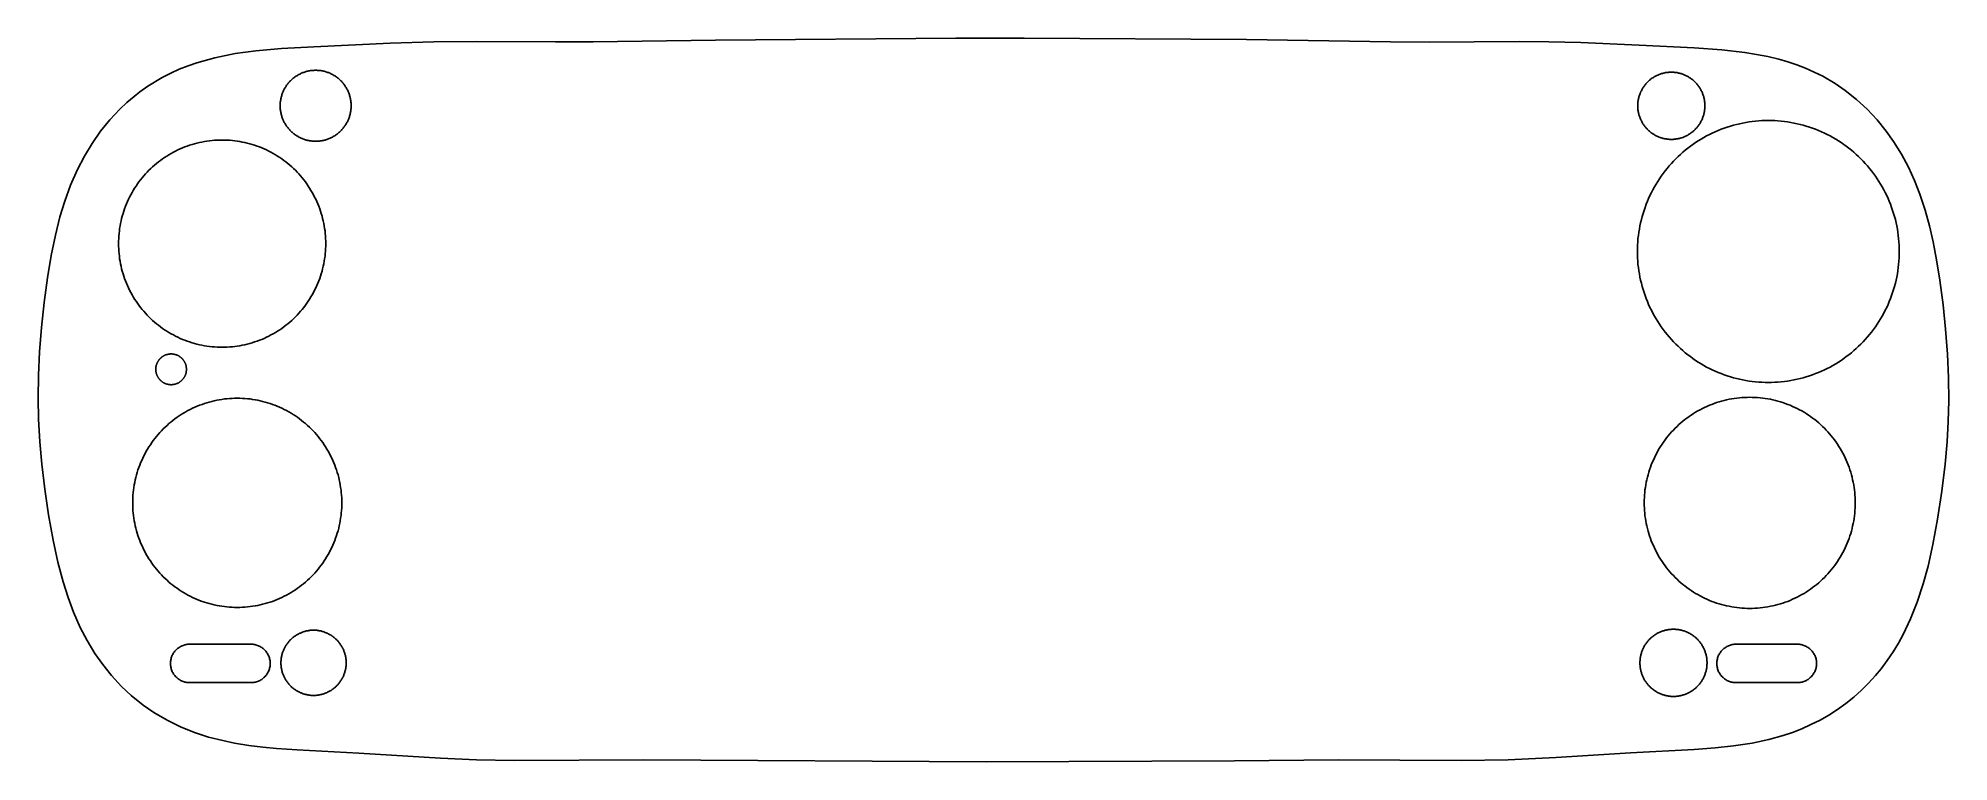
# Model space of a CAD drawing. Header units: millimetres. Extents: x 0 to 199, y 0 to 75.
import ezdxf

# ---------------------------------------------------------------- set-up
doc = ezdxf.new("R2010")
doc.units = ezdxf.units.MM

msp = doc.modelspace()

# ---------------------------------------------------------------- linework, layer by layer
for points in [[(95.66, 75.4), (102.79, 75.41), (125.99, 75.26), (140.97, 75.02), (145.02, 75.01), (154.41, 75.07), (157.48, 75.04), (160.83, 74.95), (166.9, 74.69), (172.63, 74.4), (175.54, 74.19), (177.94, 73.91), (179.13, 73.72), (180.31, 73.49), (181.49, 73.21), (182.42, 72.94), (183.34, 72.63), (184.26, 72.28), (185.16, 71.88), (186.05, 71.44), (187.34, 70.68), (188.39, 69.97), (189.58, 69.03), (190.69, 68), (191.73, 66.9), (192.68, 65.72), (193.43, 64.65), (194.25, 63.33), (194.98, 61.96), (195.62, 60.57), (196.17, 59.15), (196.72, 57.5), (197.18, 55.84), (197.56, 54.19), (197.92, 52.31), (198.26, 50.2), (198.6, 47.61), (198.86, 45.1), (199.06, 42.48), (199.16, 40.06), (199.19, 37.63), (199.14, 35.47), (199.02, 33.34), (198.82, 31.02), (198.47, 28.19), (198.03, 25.3), (197.53, 22.63), (197.03, 20.37), (196.53, 18.53), (195.9, 16.62), (195.21, 14.89), (194.44, 13.28), (193.94, 12.36), (193.38, 11.45), (192.78, 10.56), (192.13, 9.69), (191.54, 8.98), (190.83, 8.2), (190.08, 7.45), (189.29, 6.75), (188.46, 6.07), (187.59, 5.45), (186.69, 4.87), (185.77, 4.34), (184.82, 3.87), (183.87, 3.44), (182.9, 3.06), (181.92, 2.73), (180.44, 2.32), (178.71, 1.95), (176.76, 1.65), (174.82, 1.44), (172.66, 1.29), (166.01, 0.93), (158.23, 0.43), (153.27, 0.21), (148.34, 0.14), (135.57, 0.19), (124.71, 0.11), (98.82, 0), (63.15, 0.19), (49.63, 0.14), (45.68, 0.21), (41.95, 0.37), (33.42, 0.91), (27.01, 1.26), (24.86, 1.4), (23.41, 1.53), (21.95, 1.71), (20.48, 1.95), (19.25, 2.2), (17.77, 2.58), (16.3, 3.06), (14.85, 3.65), (13.43, 4.34), (12.05, 5.15), (10.95, 5.91), (9.7, 6.92), (8.69, 7.86), (7.65, 8.98), (6.73, 10.13), (5.92, 11.29), (5.11, 12.63), (4.39, 14.01), (3.69, 15.58), (3.12, 17.11), (2.6, 18.76), (2.06, 20.82), (1.57, 23.08), (1.09, 25.74), (0.69, 28.41), (0.38, 31.02), (0.17, 33.34), (0.04, 35.71), (0, 37.88), (0.04, 40.3), (0.15, 42.72), (0.35, 45.26), (0.62, 47.85), (0.97, 50.43), (1.35, 52.78), (1.79, 54.89), (2.27, 56.79), (2.77, 58.44), (3.38, 60.1), (4.1, 61.73), (4.82, 63.1), (5.62, 64.44), (6.51, 65.72), (7.47, 66.9), (8.5, 68), (9.24, 68.7), (9.99, 69.34), (10.61, 69.82), (11.43, 70.41), (12.93, 71.32), (13.81, 71.77), (14.71, 72.18), (15.62, 72.54), (16.54, 72.86), (18.41, 73.38), (20.54, 73.8), (22.7, 74.09), (25.35, 74.32), (28.75, 74.52), (36.68, 74.88), (41.24, 75.03), (45.72, 75.08), (53.93, 75.02), (57.86, 75.02), (70.6, 75.22), (95.66, 75.4)], [(32.62, 68.19), (32.63, 68.28), (32.63, 68.37), (32.63, 68.46), (32.62, 68.55), (32.62, 68.64), (32.61, 68.73), (32.6, 68.82), (32.59, 68.91), (32.57, 69), (32.56, 69.09), (32.54, 69.18), (32.52, 69.27), (32.49, 69.35), (32.47, 69.44), (32.44, 69.53), (32.41, 69.61), (32.38, 69.7), (32.35, 69.78), (32.31, 69.87), (32.27, 69.95), (32.23, 70.03), (32.19, 70.11), (32.15, 70.19), (32.1, 70.27), (32.05, 70.35), (32, 70.42), (31.95, 70.5), (31.9, 70.57), (31.84, 70.64), (31.79, 70.71), (31.73, 70.78), (31.67, 70.85), (31.61, 70.92), (31.54, 70.98), (31.48, 71.05), (31.41, 71.11), (31.34, 71.17), (31.27, 71.23), (31.2, 71.28), (31.13, 71.34), (31.06, 71.39), (30.98, 71.44), (30.91, 71.49), (30.83, 71.54), (30.75, 71.59), (30.67, 71.63), (30.59, 71.67), (30.51, 71.71), (30.43, 71.75), (30.34, 71.79), (30.26, 71.82), (30.17, 71.85), (30.09, 71.88), (30, 71.91), (29.91, 71.93), (29.83, 71.96), (29.74, 71.98), (29.65, 72), (29.56, 72.01), (29.47, 72.03), (29.38, 72.04), (29.29, 72.05), (29.2, 72.06), (29.11, 72.06), (29.02, 72.07), (28.93, 72.07), (28.84, 72.07), (28.75, 72.06), (28.65, 72.06), (28.56, 72.05), (28.47, 72.04), (28.38, 72.03), (28.29, 72.01), (28.2, 72), (28.12, 71.98), (28.03, 71.96), (27.94, 71.93), (27.85, 71.91), (27.77, 71.88), (27.68, 71.85), (27.6, 71.82), (27.51, 71.79), (27.43, 71.75), (27.34, 71.71), (27.26, 71.67), (27.18, 71.63), (27.1, 71.59), (27.02, 71.54), (26.95, 71.49), (26.87, 71.44), (26.8, 71.39), (26.72, 71.34), (26.65, 71.28), (26.58, 71.23), (26.51, 71.17), (26.44, 71.11), (26.38, 71.05), (26.31, 70.98), (26.25, 70.92), (26.19, 70.85), (26.13, 70.78), (26.07, 70.71), (26.01, 70.64), (25.95, 70.57), (25.9, 70.5), (25.85, 70.42), (25.8, 70.35), (25.75, 70.27), (25.71, 70.19), (25.66, 70.11), (25.62, 70.03), (25.58, 69.95), (25.54, 69.87), (25.51, 69.78), (25.47, 69.7), (25.44, 69.61), (25.41, 69.53), (25.39, 69.44), (25.36, 69.35), (25.34, 69.27), (25.32, 69.18), (25.3, 69.09), (25.28, 69), (25.27, 68.91), (25.25, 68.82), (25.24, 68.73), (25.24, 68.64), (25.23, 68.55), (25.23, 68.46), (25.23, 68.37), (25.23, 68.28), (25.23, 68.19), (25.24, 68.1), (25.24, 68), (25.25, 67.91), (25.27, 67.82), (25.28, 67.73), (25.3, 67.65), (25.32, 67.56), (25.34, 67.47), (25.36, 67.38), (25.39, 67.29), (25.41, 67.21), (25.44, 67.12), (25.47, 67.04), (25.51, 66.95), (25.54, 66.87), (25.58, 66.79), (25.62, 66.7), (25.66, 66.62), (25.71, 66.54), (25.75, 66.47), (25.8, 66.39), (25.85, 66.31), (25.9, 66.24), (25.95, 66.16), (26.01, 66.09), (26.07, 66.02), (26.13, 65.95), (26.19, 65.88), (26.25, 65.82), (26.31, 65.75), (26.38, 65.69), (26.44, 65.63), (26.51, 65.57), (26.58, 65.51), (26.65, 65.45), (26.72, 65.4), (26.8, 65.34), (26.87, 65.29), (26.95, 65.24), (27.02, 65.19), (27.1, 65.15), (27.18, 65.1), (27.26, 65.06), (27.34, 65.02), (27.43, 64.98), (27.51, 64.95), (27.6, 64.92), (27.68, 64.88), (27.77, 64.85), (27.85, 64.83), (27.94, 64.8), (28.03, 64.78), (28.12, 64.76), (28.2, 64.74), (28.29, 64.72), (28.38, 64.71), (28.47, 64.7), (28.56, 64.69), (28.65, 64.68), (28.75, 64.67), (28.84, 64.67), (28.93, 64.67), (29.02, 64.67), (29.11, 64.67), (29.2, 64.68), (29.29, 64.69), (29.38, 64.7), (29.47, 64.71), (29.56, 64.72), (29.65, 64.74), (29.74, 64.76), (29.83, 64.78), (29.91, 64.8), (30, 64.83), (30.09, 64.85), (30.17, 64.88), (30.26, 64.92), (30.34, 64.95), (30.43, 64.98), (30.51, 65.02), (30.59, 65.06), (30.67, 65.1), (30.75, 65.15), (30.83, 65.19), (30.91, 65.24), (30.98, 65.29), (31.06, 65.34), (31.13, 65.4), (31.2, 65.45), (31.27, 65.51), (31.34, 65.57), (31.41, 65.63), (31.48, 65.69), (31.54, 65.75), (31.61, 65.82), (31.67, 65.88), (31.73, 65.95), (31.79, 66.02), (31.84, 66.09), (31.9, 66.16), (31.95, 66.24), (32, 66.31), (32.05, 66.39), (32.1, 66.47), (32.15, 66.54), (32.19, 66.62), (32.23, 66.7), (32.27, 66.79), (32.31, 66.87), (32.35, 66.95), (32.38, 67.04), (32.41, 67.12), (32.44, 67.21), (32.47, 67.29), (32.49, 67.38), (32.52, 67.47), (32.54, 67.56), (32.56, 67.65), (32.57, 67.73), (32.59, 67.82), (32.6, 67.91), (32.61, 68), (32.62, 68.1), (32.62, 68.19)], [(173.76, 68.11), (173.76, 68.2), (173.77, 68.28), (173.77, 68.37), (173.77, 68.45), (173.76, 68.54), (173.76, 68.62), (173.75, 68.71), (173.74, 68.8), (173.73, 68.88), (173.72, 68.97), (173.7, 69.05), (173.68, 69.13), (173.66, 69.22), (173.64, 69.3), (173.62, 69.38), (173.59, 69.47), (173.56, 69.55), (173.53, 69.63), (173.5, 69.71), (173.47, 69.79), (173.43, 69.86), (173.39, 69.94), (173.35, 70.02), (173.31, 70.09), (173.27, 70.17), (173.22, 70.24), (173.18, 70.31), (173.13, 70.38), (173.08, 70.45), (173.03, 70.52), (172.97, 70.59), (172.92, 70.65), (172.86, 70.72), (172.8, 70.78), (172.74, 70.84), (172.68, 70.9), (172.62, 70.96), (172.55, 71.02), (172.49, 71.07), (172.42, 71.13), (172.35, 71.18), (172.28, 71.23), (172.21, 71.28), (172.14, 71.32), (172.07, 71.37), (171.99, 71.41), (171.92, 71.45), (171.84, 71.49), (171.76, 71.53), (171.69, 71.57), (171.61, 71.6), (171.53, 71.63), (171.45, 71.66), (171.36, 71.69), (171.28, 71.72), (171.2, 71.74), (171.12, 71.76), (171.03, 71.78), (170.95, 71.8), (170.87, 71.82), (170.78, 71.83), (170.7, 71.84), (170.61, 71.85), (170.52, 71.86), (170.44, 71.86), (170.35, 71.87), (170.27, 71.87), (170.18, 71.87), (170.1, 71.86), (170.01, 71.86), (169.92, 71.85), (169.84, 71.84), (169.75, 71.83), (169.67, 71.82), (169.58, 71.8), (169.5, 71.78), (169.42, 71.76), (169.33, 71.74), (169.25, 71.72), (169.17, 71.69), (169.09, 71.66), (169.01, 71.63), (168.93, 71.6), (168.85, 71.57), (168.77, 71.53), (168.69, 71.49), (168.62, 71.45), (168.54, 71.41), (168.47, 71.37), (168.39, 71.32), (168.32, 71.28), (168.25, 71.23), (168.18, 71.18), (168.11, 71.13), (168.05, 71.07), (167.98, 71.02), (167.92, 70.96), (167.85, 70.9), (167.79, 70.84), (167.73, 70.78), (167.67, 70.72), (167.62, 70.65), (167.56, 70.59), (167.51, 70.52), (167.46, 70.45), (167.41, 70.38), (167.36, 70.31), (167.31, 70.24), (167.26, 70.17), (167.22, 70.09), (167.18, 70.02), (167.14, 69.94), (167.1, 69.86), (167.07, 69.79), (167.03, 69.71), (167, 69.63), (166.97, 69.55), (166.94, 69.47), (166.92, 69.38), (166.89, 69.3), (166.87, 69.22), (166.85, 69.13), (166.83, 69.05), (166.82, 68.97), (166.8, 68.88), (166.79, 68.8), (166.78, 68.71), (166.78, 68.62), (166.77, 68.54), (166.77, 68.45), (166.77, 68.37), (166.77, 68.28), (166.77, 68.2), (166.78, 68.11), (166.78, 68.02), (166.79, 67.94), (166.8, 67.85), (166.82, 67.77), (166.83, 67.68), (166.85, 67.6), (166.87, 67.52), (166.89, 67.43), (166.92, 67.35), (166.94, 67.27), (166.97, 67.19), (167, 67.11), (167.03, 67.03), (167.07, 66.95), (167.1, 66.87), (167.14, 66.79), (167.18, 66.72), (167.22, 66.64), (167.26, 66.57), (167.31, 66.5), (167.36, 66.42), (167.41, 66.35), (167.46, 66.28), (167.51, 66.21), (167.56, 66.15), (167.62, 66.08), (167.67, 66.02), (167.73, 65.95), (167.79, 65.89), (167.85, 65.83), (167.92, 65.77), (167.98, 65.72), (168.05, 65.66), (168.11, 65.61), (168.18, 65.56), (168.25, 65.51), (168.32, 65.46), (168.39, 65.41), (168.47, 65.37), (168.54, 65.32), (168.62, 65.28), (168.69, 65.24), (168.77, 65.2), (168.85, 65.17), (168.93, 65.13), (169.01, 65.1), (169.09, 65.07), (169.17, 65.04), (169.25, 65.02), (169.33, 64.99), (169.42, 64.97), (169.5, 64.95), (169.58, 64.93), (169.67, 64.92), (169.75, 64.91), (169.84, 64.89), (169.92, 64.88), (170.01, 64.88), (170.1, 64.87), (170.18, 64.87), (170.27, 64.87), (170.35, 64.87), (170.44, 64.87), (170.52, 64.88), (170.61, 64.88), (170.7, 64.89), (170.78, 64.91), (170.87, 64.92), (170.95, 64.93), (171.03, 64.95), (171.12, 64.97), (171.2, 64.99), (171.28, 65.02), (171.36, 65.04), (171.45, 65.07), (171.53, 65.1), (171.61, 65.13), (171.69, 65.17), (171.76, 65.2), (171.84, 65.24), (171.92, 65.28), (171.99, 65.32), (172.07, 65.37), (172.14, 65.41), (172.21, 65.46), (172.28, 65.51), (172.35, 65.56), (172.42, 65.61), (172.49, 65.66), (172.55, 65.72), (172.62, 65.77), (172.68, 65.83), (172.74, 65.89), (172.8, 65.95), (172.86, 66.02), (172.92, 66.08), (172.97, 66.15), (173.03, 66.21), (173.08, 66.28), (173.13, 66.35), (173.18, 66.42), (173.22, 66.5), (173.27, 66.57), (173.31, 66.64), (173.35, 66.72), (173.39, 66.79), (173.43, 66.87), (173.47, 66.95), (173.5, 67.03), (173.53, 67.11), (173.56, 67.19), (173.59, 67.27), (173.62, 67.35), (173.64, 67.43), (173.66, 67.52), (173.68, 67.6), (173.7, 67.68), (173.72, 67.77), (173.73, 67.85), (173.74, 67.94), (173.75, 68.02), (173.76, 68.11)], [(193.99, 52.18), (194.01, 52.51), (194.03, 52.85), (194.03, 53.18), (194.03, 53.52), (194.01, 53.85), (193.99, 54.19), (193.96, 54.52), (193.93, 54.85), (193.88, 55.19), (193.83, 55.52), (193.77, 55.85), (193.7, 56.17), (193.62, 56.5), (193.54, 56.82), (193.44, 57.14), (193.34, 57.46), (193.23, 57.78), (193.11, 58.1), (192.99, 58.41), (192.86, 58.71), (192.72, 59.02), (192.57, 59.32), (192.42, 59.62), (192.26, 59.91), (192.09, 60.2), (191.91, 60.49), (191.73, 60.77), (191.54, 61.04), (191.34, 61.31), (191.14, 61.58), (190.93, 61.84), (190.72, 62.1), (190.49, 62.35), (190.27, 62.59), (190.03, 62.83), (189.79, 63.07), (189.55, 63.3), (189.3, 63.52), (189.04, 63.73), (188.78, 63.94), (188.51, 64.15), (188.24, 64.34), (187.96, 64.53), (187.68, 64.71), (187.4, 64.89), (187.11, 65.06), (186.81, 65.22), (186.52, 65.38), (186.22, 65.52), (185.91, 65.66), (185.6, 65.79), (185.29, 65.92), (184.98, 66.03), (184.66, 66.14), (184.34, 66.24), (184.02, 66.34), (183.7, 66.42), (183.37, 66.5), (183.04, 66.57), (182.71, 66.63), (182.38, 66.68), (182.05, 66.73), (181.72, 66.77), (181.38, 66.8), (181.05, 66.82), (180.71, 66.83), (180.38, 66.83), (180.04, 66.83), (179.71, 66.82), (179.38, 66.8), (179.04, 66.77), (178.71, 66.73), (178.38, 66.68), (178.05, 66.63), (177.72, 66.57), (177.39, 66.5), (177.06, 66.42), (176.74, 66.34), (176.42, 66.24), (176.1, 66.14), (175.78, 66.03), (175.47, 65.92), (175.16, 65.79), (174.85, 65.66), (174.54, 65.52), (174.24, 65.38), (173.94, 65.22), (173.65, 65.06), (173.36, 64.89), (173.08, 64.71), (172.8, 64.53), (172.52, 64.34), (172.25, 64.15), (171.98, 63.94), (171.72, 63.73), (171.46, 63.52), (171.21, 63.3), (170.97, 63.07), (170.73, 62.83), (170.49, 62.59), (170.27, 62.35), (170.04, 62.1), (169.83, 61.84), (169.62, 61.58), (169.42, 61.31), (169.22, 61.04), (169.03, 60.77), (168.85, 60.49), (168.67, 60.2), (168.5, 59.91), (168.34, 59.62), (168.19, 59.32), (168.04, 59.02), (167.9, 58.71), (167.77, 58.41), (167.64, 58.1), (167.53, 57.78), (167.42, 57.46), (167.32, 57.14), (167.22, 56.82), (167.14, 56.5), (167.06, 56.17), (166.99, 55.85), (166.93, 55.52), (166.88, 55.19), (166.83, 54.85), (166.79, 54.52), (166.77, 54.19), (166.75, 53.85), (166.73, 53.52), (166.73, 53.18), (166.73, 52.85), (166.75, 52.51), (166.77, 52.18), (166.79, 51.84), (166.83, 51.51), (166.88, 51.18), (166.93, 50.85), (166.99, 50.52), (167.06, 50.19), (167.14, 49.87), (167.22, 49.54), (167.32, 49.22), (167.42, 48.9), (167.53, 48.58), (167.64, 48.27), (167.77, 47.96), (167.9, 47.65), (168.04, 47.35), (168.19, 47.05), (168.34, 46.75), (168.5, 46.45), (168.67, 46.16), (168.85, 45.88), (169.03, 45.6), (169.22, 45.32), (169.42, 45.05), (169.62, 44.78), (169.83, 44.52), (170.04, 44.27), (170.27, 44.02), (170.49, 43.77), (170.73, 43.53), (170.97, 43.3), (171.21, 43.07), (171.46, 42.85), (171.72, 42.63), (171.98, 42.42), (172.25, 42.22), (172.52, 42.02), (172.8, 41.83), (173.08, 41.65), (173.36, 41.47), (173.65, 41.31), (173.94, 41.14), (174.24, 40.99), (174.54, 40.84), (174.85, 40.7), (175.16, 40.57), (175.47, 40.45), (175.78, 40.33), (176.1, 40.22), (176.42, 40.12), (176.74, 40.03), (177.06, 39.94), (177.39, 39.86), (177.72, 39.79), (178.05, 39.73), (178.38, 39.68), (178.71, 39.63), (179.04, 39.6), (179.38, 39.57), (179.71, 39.55), (180.04, 39.54), (180.38, 39.53), (180.71, 39.54), (181.05, 39.55), (181.38, 39.57), (181.72, 39.6), (182.05, 39.63), (182.38, 39.68), (182.71, 39.73), (183.04, 39.79), (183.37, 39.86), (183.7, 39.94), (184.02, 40.03), (184.34, 40.12), (184.66, 40.22), (184.98, 40.33), (185.29, 40.45), (185.6, 40.57), (185.91, 40.7), (186.22, 40.84), (186.52, 40.99), (186.81, 41.14), (187.11, 41.31), (187.4, 41.47), (187.68, 41.65), (187.96, 41.83), (188.24, 42.02), (188.51, 42.22), (188.78, 42.42), (189.04, 42.63), (189.3, 42.85), (189.55, 43.07), (189.79, 43.3), (190.03, 43.53), (190.27, 43.77), (190.49, 44.02), (190.72, 44.27), (190.93, 44.52), (191.14, 44.78), (191.34, 45.05), (191.54, 45.32), (191.73, 45.6), (191.91, 45.88), (192.09, 46.16), (192.26, 46.45), (192.42, 46.75), (192.57, 47.05), (192.72, 47.35), (192.86, 47.65), (192.99, 47.96), (193.11, 48.27), (193.23, 48.58), (193.34, 48.9), (193.44, 49.22), (193.54, 49.54), (193.62, 49.87), (193.7, 50.19), (193.77, 50.52), (193.83, 50.85), (193.88, 51.18), (193.93, 51.51), (193.96, 51.84), (193.99, 52.18)], [(29.95, 53.21), (29.96, 53.47), (29.97, 53.74), (29.98, 54), (29.97, 54.27), (29.96, 54.53), (29.95, 54.8), (29.92, 55.06), (29.9, 55.32), (29.86, 55.59), (29.82, 55.85), (29.77, 56.11), (29.71, 56.37), (29.65, 56.63), (29.59, 56.88), (29.51, 57.14), (29.43, 57.39), (29.35, 57.64), (29.25, 57.89), (29.15, 58.14), (29.05, 58.38), (28.94, 58.62), (28.82, 58.86), (28.7, 59.09), (28.57, 59.33), (28.44, 59.55), (28.3, 59.78), (28.16, 60), (28.01, 60.22), (27.85, 60.44), (27.69, 60.65), (27.53, 60.85), (27.35, 61.06), (27.18, 61.26), (27, 61.45), (26.81, 61.64), (26.62, 61.82), (26.43, 62), (26.23, 62.18), (26.03, 62.35), (25.82, 62.52), (25.61, 62.68), (25.4, 62.83), (25.18, 62.98), (24.95, 63.13), (24.73, 63.27), (24.5, 63.4), (24.27, 63.53), (24.03, 63.65), (23.79, 63.77), (23.55, 63.88), (23.31, 63.98), (23.06, 64.08), (22.82, 64.17), (22.56, 64.26), (22.31, 64.34), (22.06, 64.41), (21.8, 64.48), (21.54, 64.54), (21.28, 64.59), (21.02, 64.64), (20.76, 64.69), (20.5, 64.72), (20.24, 64.75), (19.97, 64.77), (19.71, 64.79), (19.44, 64.8), (19.18, 64.8), (18.91, 64.8), (18.65, 64.79), (18.38, 64.77), (18.12, 64.75), (17.85, 64.72), (17.59, 64.69), (17.33, 64.64), (17.07, 64.59), (16.81, 64.54), (16.55, 64.48), (16.3, 64.41), (16.04, 64.34), (15.79, 64.26), (15.54, 64.17), (15.29, 64.08), (15.04, 63.98), (14.8, 63.88), (14.56, 63.77), (14.32, 63.65), (14.09, 63.53), (13.85, 63.4), (13.62, 63.27), (13.4, 63.13), (13.18, 62.98), (12.96, 62.83), (12.74, 62.68), (12.53, 62.52), (12.33, 62.35), (12.12, 62.18), (11.92, 62), (11.73, 61.82), (11.54, 61.64), (11.35, 61.45), (11.17, 61.26), (11, 61.06), (10.83, 60.85), (10.66, 60.65), (10.5, 60.44), (10.35, 60.22), (10.2, 60), (10.05, 59.78), (9.91, 59.55), (9.78, 59.33), (9.65, 59.09), (9.53, 58.86), (9.41, 58.62), (9.3, 58.38), (9.2, 58.14), (9.1, 57.89), (9.01, 57.64), (8.92, 57.39), (8.84, 57.14), (8.77, 56.88), (8.7, 56.63), (8.64, 56.37), (8.58, 56.11), (8.54, 55.85), (8.49, 55.59), (8.46, 55.32), (8.43, 55.06), (8.41, 54.8), (8.39, 54.53), (8.38, 54.27), (8.38, 54), (8.38, 53.74), (8.39, 53.47), (8.41, 53.21), (8.43, 52.94), (8.46, 52.68), (8.49, 52.42), (8.54, 52.16), (8.58, 51.9), (8.64, 51.64), (8.7, 51.38), (8.77, 51.12), (8.84, 50.87), (8.92, 50.61), (9.01, 50.36), (9.1, 50.12), (9.2, 49.87), (9.3, 49.63), (9.41, 49.38), (9.53, 49.15), (9.65, 48.91), (9.78, 48.68), (9.91, 48.45), (10.05, 48.22), (10.2, 48), (10.35, 47.78), (10.5, 47.57), (10.66, 47.36), (10.83, 47.15), (11, 46.95), (11.17, 46.75), (11.35, 46.56), (11.54, 46.37), (11.73, 46.18), (11.92, 46), (12.12, 45.82), (12.33, 45.65), (12.53, 45.49), (12.74, 45.33), (12.96, 45.17), (13.18, 45.02), (13.4, 44.88), (13.62, 44.74), (13.85, 44.61), (14.09, 44.48), (14.32, 44.36), (14.56, 44.24), (14.8, 44.13), (15.04, 44.02), (15.29, 43.93), (15.54, 43.83), (15.79, 43.75), (16.04, 43.67), (16.3, 43.59), (16.55, 43.53), (16.81, 43.46), (17.07, 43.41), (17.33, 43.36), (17.59, 43.32), (17.85, 43.28), (18.12, 43.25), (18.38, 43.23), (18.65, 43.22), (18.91, 43.21), (19.18, 43.2), (19.44, 43.21), (19.71, 43.22), (19.97, 43.23), (20.24, 43.25), (20.5, 43.28), (20.76, 43.32), (21.02, 43.36), (21.28, 43.41), (21.54, 43.46), (21.8, 43.53), (22.06, 43.59), (22.31, 43.67), (22.56, 43.75), (22.82, 43.83), (23.06, 43.93), (23.31, 44.02), (23.55, 44.13), (23.79, 44.24), (24.03, 44.36), (24.27, 44.48), (24.5, 44.61), (24.73, 44.74), (24.95, 44.88), (25.18, 45.02), (25.4, 45.17), (25.61, 45.33), (25.82, 45.49), (26.03, 45.65), (26.23, 45.82), (26.43, 46), (26.62, 46.18), (26.81, 46.37), (27, 46.56), (27.18, 46.75), (27.35, 46.95), (27.53, 47.15), (27.69, 47.36), (27.85, 47.57), (28.01, 47.78), (28.16, 48), (28.3, 48.22), (28.44, 48.45), (28.57, 48.68), (28.7, 48.91), (28.82, 49.15), (28.94, 49.38), (29.05, 49.63), (29.15, 49.87), (29.25, 50.12), (29.35, 50.36), (29.43, 50.61), (29.51, 50.87), (29.59, 51.12), (29.65, 51.38), (29.71, 51.64), (29.77, 51.9), (29.82, 52.16), (29.86, 52.42), (29.9, 52.68), (29.92, 52.94), (29.95, 53.21)], [(15.45, 40.78), (15.45, 40.82), (15.46, 40.86), (15.46, 40.9), (15.46, 40.94), (15.45, 40.98), (15.45, 41.02), (15.45, 41.06), (15.44, 41.1), (15.44, 41.14), (15.43, 41.18), (15.43, 41.21), (15.42, 41.25), (15.41, 41.29), (15.4, 41.33), (15.39, 41.37), (15.38, 41.4), (15.36, 41.44), (15.35, 41.48), (15.34, 41.51), (15.32, 41.55), (15.3, 41.59), (15.29, 41.62), (15.27, 41.66), (15.25, 41.69), (15.23, 41.73), (15.21, 41.76), (15.19, 41.79), (15.16, 41.82), (15.14, 41.86), (15.12, 41.89), (15.09, 41.92), (15.07, 41.95), (15.04, 41.98), (15.02, 42.01), (14.99, 42.03), (14.96, 42.06), (14.93, 42.09), (14.9, 42.11), (14.87, 42.14), (14.84, 42.16), (14.81, 42.19), (14.78, 42.21), (14.75, 42.23), (14.71, 42.25), (14.68, 42.27), (14.65, 42.29), (14.61, 42.31), (14.58, 42.33), (14.54, 42.35), (14.51, 42.37), (14.47, 42.38), (14.43, 42.4), (14.4, 42.41), (14.36, 42.42), (14.32, 42.43), (14.28, 42.44), (14.25, 42.45), (14.21, 42.46), (14.17, 42.47), (14.13, 42.48), (14.09, 42.49), (14.05, 42.49), (14.01, 42.49), (13.97, 42.5), (13.94, 42.5), (13.9, 42.5), (13.86, 42.5), (13.82, 42.5), (13.78, 42.5), (13.74, 42.5), (13.7, 42.49), (13.66, 42.49), (13.62, 42.49), (13.58, 42.48), (13.54, 42.47), (13.51, 42.46), (13.47, 42.45), (13.43, 42.44), (13.39, 42.43), (13.35, 42.42), (13.32, 42.41), (13.28, 42.4), (13.24, 42.38), (13.21, 42.37), (13.17, 42.35), (13.14, 42.33), (13.1, 42.31), (13.07, 42.29), (13.03, 42.27), (13, 42.25), (12.97, 42.23), (12.94, 42.21), (12.9, 42.19), (12.87, 42.16), (12.84, 42.14), (12.81, 42.11), (12.78, 42.09), (12.75, 42.06), (12.73, 42.03), (12.7, 42.01), (12.67, 41.98), (12.65, 41.95), (12.62, 41.92), (12.6, 41.89), (12.57, 41.86), (12.55, 41.82), (12.53, 41.79), (12.51, 41.76), (12.48, 41.73), (12.46, 41.69), (12.45, 41.66), (12.43, 41.62), (12.41, 41.59), (12.39, 41.55), (12.38, 41.51), (12.36, 41.48), (12.35, 41.44), (12.34, 41.4), (12.33, 41.37), (12.31, 41.33), (12.3, 41.29), (12.3, 41.25), (12.29, 41.21), (12.28, 41.18), (12.27, 41.14), (12.27, 41.1), (12.26, 41.06), (12.26, 41.02), (12.26, 40.98), (12.26, 40.94), (12.26, 40.9), (12.26, 40.86), (12.26, 40.82), (12.26, 40.78), (12.26, 40.75), (12.27, 40.71), (12.27, 40.67), (12.28, 40.63), (12.29, 40.59), (12.3, 40.55), (12.3, 40.51), (12.31, 40.48), (12.33, 40.44), (12.34, 40.4), (12.35, 40.36), (12.36, 40.33), (12.38, 40.29), (12.39, 40.25), (12.41, 40.22), (12.43, 40.18), (12.45, 40.15), (12.46, 40.11), (12.48, 40.08), (12.51, 40.05), (12.53, 40.01), (12.55, 39.98), (12.57, 39.95), (12.6, 39.92), (12.62, 39.89), (12.65, 39.86), (12.67, 39.83), (12.7, 39.8), (12.73, 39.77), (12.75, 39.74), (12.78, 39.72), (12.81, 39.69), (12.84, 39.67), (12.87, 39.64), (12.9, 39.62), (12.94, 39.59), (12.97, 39.57), (13, 39.55), (13.03, 39.53), (13.07, 39.51), (13.1, 39.49), (13.14, 39.47), (13.17, 39.46), (13.21, 39.44), (13.24, 39.42), (13.28, 39.41), (13.32, 39.4), (13.35, 39.38), (13.39, 39.37), (13.43, 39.36), (13.47, 39.35), (13.51, 39.34), (13.54, 39.33), (13.58, 39.33), (13.62, 39.32), (13.66, 39.31), (13.7, 39.31), (13.74, 39.31), (13.78, 39.3), (13.82, 39.3), (13.86, 39.3), (13.9, 39.3), (13.94, 39.3), (13.97, 39.31), (14.01, 39.31), (14.05, 39.31), (14.09, 39.32), (14.13, 39.33), (14.17, 39.33), (14.21, 39.34), (14.25, 39.35), (14.28, 39.36), (14.32, 39.37), (14.36, 39.38), (14.4, 39.4), (14.43, 39.41), (14.47, 39.42), (14.51, 39.44), (14.54, 39.46), (14.58, 39.47), (14.61, 39.49), (14.65, 39.51), (14.68, 39.53), (14.71, 39.55), (14.75, 39.57), (14.78, 39.59), (14.81, 39.62), (14.84, 39.64), (14.87, 39.67), (14.9, 39.69), (14.93, 39.72), (14.96, 39.74), (14.99, 39.77), (15.02, 39.8), (15.04, 39.83), (15.07, 39.86), (15.09, 39.89), (15.12, 39.92), (15.14, 39.95), (15.16, 39.98), (15.19, 40.01), (15.21, 40.05), (15.23, 40.08), (15.25, 40.11), (15.27, 40.15), (15.29, 40.18), (15.3, 40.22), (15.32, 40.25), (15.34, 40.29), (15.35, 40.33), (15.36, 40.36), (15.38, 40.4), (15.39, 40.44), (15.4, 40.48), (15.41, 40.51), (15.42, 40.55), (15.43, 40.59), (15.43, 40.63), (15.44, 40.67), (15.44, 40.71), (15.45, 40.75), (15.45, 40.78)], [(31.64, 26.45), (31.65, 26.72), (31.65, 26.99), (31.65, 27.25), (31.64, 27.52), (31.62, 27.79), (31.6, 28.06), (31.57, 28.32), (31.53, 28.59), (31.49, 28.85), (31.44, 29.11), (31.39, 29.38), (31.33, 29.64), (31.26, 29.89), (31.18, 30.15), (31.1, 30.41), (31.01, 30.66), (30.92, 30.91), (30.82, 31.16), (30.72, 31.4), (30.61, 31.65), (30.49, 31.89), (30.36, 32.13), (30.24, 32.36), (30.1, 32.59), (29.96, 32.82), (29.81, 33.04), (29.66, 33.26), (29.51, 33.48), (29.34, 33.69), (29.18, 33.9), (29.01, 34.11), (28.83, 34.31), (28.65, 34.5), (28.46, 34.69), (28.27, 34.88), (28.07, 35.06), (27.87, 35.24), (27.67, 35.41), (27.46, 35.58), (27.24, 35.74), (27.03, 35.9), (26.81, 36.05), (26.58, 36.2), (26.36, 36.34), (26.12, 36.47), (25.89, 36.6), (25.65, 36.72), (25.41, 36.84), (25.17, 36.95), (24.92, 37.06), (24.67, 37.16), (24.42, 37.25), (24.17, 37.34), (23.92, 37.42), (23.66, 37.49), (23.4, 37.56), (23.14, 37.62), (22.88, 37.68), (22.62, 37.73), (22.35, 37.77), (22.09, 37.81), (21.82, 37.84), (21.55, 37.86), (21.29, 37.87), (21.02, 37.88), (20.75, 37.89), (20.48, 37.88), (20.22, 37.87), (19.95, 37.86), (19.68, 37.84), (19.42, 37.81), (19.15, 37.77), (18.89, 37.73), (18.63, 37.68), (18.36, 37.62), (18.1, 37.56), (17.84, 37.49), (17.59, 37.42), (17.33, 37.34), (17.08, 37.25), (16.83, 37.16), (16.58, 37.06), (16.33, 36.95), (16.09, 36.84), (15.85, 36.72), (15.61, 36.6), (15.38, 36.47), (15.15, 36.34), (14.92, 36.2), (14.7, 36.05), (14.48, 35.9), (14.26, 35.74), (14.05, 35.58), (13.84, 35.41), (13.63, 35.24), (13.43, 35.06), (13.24, 34.88), (13.04, 34.69), (12.86, 34.5), (12.68, 34.31), (12.5, 34.11), (12.33, 33.9), (12.16, 33.69), (12, 33.48), (11.84, 33.26), (11.69, 33.04), (11.54, 32.82), (11.4, 32.59), (11.27, 32.36), (11.14, 32.13), (11.02, 31.89), (10.9, 31.65), (10.79, 31.4), (10.68, 31.16), (10.58, 30.91), (10.49, 30.66), (10.4, 30.41), (10.32, 30.15), (10.25, 29.89), (10.18, 29.64), (10.12, 29.38), (10.06, 29.11), (10.01, 28.85), (9.97, 28.59), (9.93, 28.32), (9.9, 28.06), (9.88, 27.79), (9.86, 27.52), (9.86, 27.25), (9.85, 26.99), (9.86, 26.72), (9.86, 26.45), (9.88, 26.19), (9.9, 25.92), (9.93, 25.65), (9.97, 25.39), (10.01, 25.12), (10.06, 24.86), (10.12, 24.6), (10.18, 24.34), (10.25, 24.08), (10.32, 23.82), (10.4, 23.57), (10.49, 23.32), (10.58, 23.06), (10.68, 22.82), (10.79, 22.57), (10.9, 22.33), (11.02, 22.09), (11.14, 21.85), (11.27, 21.61), (11.4, 21.38), (11.54, 21.16), (11.69, 20.93), (11.84, 20.71), (12, 20.49), (12.16, 20.28), (12.33, 20.07), (12.5, 19.87), (12.68, 19.67), (12.86, 19.47), (13.04, 19.28), (13.24, 19.09), (13.43, 18.91), (13.63, 18.73), (13.84, 18.56), (14.05, 18.39), (14.26, 18.23), (14.48, 18.08), (14.7, 17.92), (14.92, 17.78), (15.15, 17.64), (15.38, 17.5), (15.61, 17.37), (15.85, 17.25), (16.09, 17.13), (16.33, 17.02), (16.58, 16.92), (16.83, 16.82), (17.08, 16.72), (17.33, 16.64), (17.59, 16.56), (17.84, 16.48), (18.1, 16.41), (18.36, 16.35), (18.63, 16.3), (18.89, 16.25), (19.15, 16.21), (19.42, 16.17), (19.68, 16.14), (19.95, 16.12), (20.22, 16.1), (20.48, 16.09), (20.75, 16.09), (21.02, 16.09), (21.29, 16.1), (21.55, 16.12), (21.82, 16.14), (22.09, 16.17), (22.35, 16.21), (22.62, 16.25), (22.88, 16.3), (23.14, 16.35), (23.4, 16.41), (23.66, 16.48), (23.92, 16.56), (24.17, 16.64), (24.42, 16.72), (24.67, 16.82), (24.92, 16.92), (25.17, 17.02), (25.41, 17.13), (25.65, 17.25), (25.89, 17.37), (26.12, 17.5), (26.36, 17.64), (26.58, 17.78), (26.81, 17.92), (27.03, 18.08), (27.24, 18.23), (27.46, 18.39), (27.67, 18.56), (27.87, 18.73), (28.07, 18.91), (28.27, 19.09), (28.46, 19.28), (28.65, 19.47), (28.83, 19.67), (29.01, 19.87), (29.18, 20.07), (29.34, 20.28), (29.51, 20.49), (29.66, 20.71), (29.81, 20.93), (29.96, 21.16), (30.1, 21.38), (30.24, 21.61), (30.36, 21.85), (30.49, 22.09), (30.61, 22.33), (30.72, 22.57), (30.82, 22.82), (30.92, 23.06), (31.01, 23.32), (31.1, 23.57), (31.18, 23.82), (31.26, 24.08), (31.33, 24.34), (31.39, 24.6), (31.44, 24.86), (31.49, 25.12), (31.53, 25.39), (31.57, 25.65), (31.6, 25.92), (31.62, 26.19), (31.64, 26.45)], [(189.43, 26.45), (189.44, 26.72), (189.44, 26.99), (189.44, 27.26), (189.43, 27.53), (189.41, 27.8), (189.39, 28.07), (189.36, 28.33), (189.32, 28.6), (189.28, 28.87), (189.23, 29.13), (189.17, 29.4), (189.11, 29.66), (189.04, 29.92), (188.97, 30.18), (188.89, 30.44), (188.8, 30.69), (188.7, 30.95), (188.6, 31.2), (188.5, 31.45), (188.39, 31.69), (188.27, 31.93), (188.14, 32.17), (188.01, 32.41), (187.88, 32.64), (187.74, 32.87), (187.59, 33.1), (187.44, 33.32), (187.28, 33.54), (187.11, 33.76), (186.94, 33.97), (186.77, 34.17), (186.59, 34.37), (186.41, 34.57), (186.22, 34.77), (186.03, 34.95), (185.83, 35.14), (185.63, 35.32), (185.42, 35.49), (185.21, 35.66), (184.99, 35.82), (184.78, 35.98), (184.55, 36.13), (184.33, 36.28), (184.1, 36.42), (183.86, 36.56), (183.63, 36.69), (183.39, 36.81), (183.14, 36.93), (182.9, 37.04), (182.65, 37.15), (182.4, 37.25), (182.15, 37.34), (181.89, 37.43), (181.63, 37.51), (181.38, 37.59), (181.11, 37.66), (180.85, 37.72), (180.59, 37.78), (180.32, 37.83), (180.06, 37.87), (179.79, 37.9), (179.52, 37.93), (179.25, 37.96), (178.98, 37.97), (178.71, 37.98), (178.44, 37.99), (178.17, 37.98), (177.9, 37.97), (177.63, 37.96), (177.36, 37.93), (177.1, 37.9), (176.83, 37.87), (176.56, 37.83), (176.3, 37.78), (176.03, 37.72), (175.77, 37.66), (175.51, 37.59), (175.25, 37.51), (174.99, 37.43), (174.74, 37.34), (174.48, 37.25), (174.23, 37.15), (173.98, 37.04), (173.74, 36.93), (173.5, 36.81), (173.26, 36.69), (173.02, 36.56), (172.79, 36.42), (172.56, 36.28), (172.33, 36.13), (172.11, 35.98), (171.89, 35.82), (171.67, 35.66), (171.46, 35.49), (171.26, 35.32), (171.05, 35.14), (170.86, 34.95), (170.66, 34.77), (170.48, 34.57), (170.29, 34.37), (170.11, 34.17), (169.94, 33.97), (169.77, 33.76), (169.61, 33.54), (169.45, 33.32), (169.3, 33.1), (169.15, 32.87), (169.01, 32.64), (168.87, 32.41), (168.74, 32.17), (168.62, 31.93), (168.5, 31.69), (168.39, 31.45), (168.28, 31.2), (168.18, 30.95), (168.08, 30.69), (168, 30.44), (167.92, 30.18), (167.84, 29.92), (167.77, 29.66), (167.71, 29.4), (167.65, 29.13), (167.6, 28.87), (167.56, 28.6), (167.52, 28.33), (167.49, 28.07), (167.47, 27.8), (167.46, 27.53), (167.45, 27.26), (167.44, 26.99), (167.45, 26.72), (167.46, 26.45), (167.47, 26.18), (167.49, 25.91), (167.52, 25.64), (167.56, 25.37), (167.6, 25.11), (167.65, 24.84), (167.71, 24.58), (167.77, 24.31), (167.84, 24.05), (167.92, 23.79), (168, 23.54), (168.08, 23.28), (168.18, 23.03), (168.28, 22.78), (168.39, 22.53), (168.5, 22.28), (168.62, 22.04), (168.74, 21.8), (168.87, 21.57), (169.01, 21.33), (169.15, 21.1), (169.3, 20.88), (169.45, 20.65), (169.61, 20.43), (169.77, 20.22), (169.94, 20.01), (170.11, 19.8), (170.29, 19.6), (170.48, 19.4), (170.66, 19.21), (170.86, 19.02), (171.05, 18.84), (171.26, 18.66), (171.46, 18.48), (171.67, 18.32), (171.89, 18.15), (172.11, 17.99), (172.33, 17.84), (172.56, 17.69), (172.79, 17.55), (173.02, 17.42), (173.26, 17.29), (173.5, 17.16), (173.74, 17.04), (173.98, 16.93), (174.23, 16.82), (174.48, 16.72), (174.74, 16.63), (174.99, 16.54), (175.25, 16.46), (175.51, 16.39), (175.77, 16.32), (176.03, 16.25), (176.3, 16.2), (176.56, 16.15), (176.83, 16.11), (177.1, 16.07), (177.36, 16.04), (177.63, 16.02), (177.9, 16), (178.17, 15.99), (178.44, 15.99), (178.71, 15.99), (178.98, 16), (179.25, 16.02), (179.52, 16.04), (179.79, 16.07), (180.06, 16.11), (180.32, 16.15), (180.59, 16.2), (180.85, 16.25), (181.11, 16.32), (181.38, 16.39), (181.63, 16.46), (181.89, 16.54), (182.15, 16.63), (182.4, 16.72), (182.65, 16.82), (182.9, 16.93), (183.14, 17.04), (183.39, 17.16), (183.63, 17.29), (183.86, 17.42), (184.1, 17.55), (184.33, 17.69), (184.55, 17.84), (184.78, 17.99), (184.99, 18.15), (185.21, 18.32), (185.42, 18.48), (185.63, 18.66), (185.83, 18.84), (186.03, 19.02), (186.22, 19.21), (186.41, 19.4), (186.59, 19.6), (186.77, 19.8), (186.94, 20.01), (187.11, 20.22), (187.28, 20.43), (187.44, 20.65), (187.59, 20.88), (187.74, 21.1), (187.88, 21.33), (188.01, 21.57), (188.14, 21.8), (188.27, 22.04), (188.39, 22.28), (188.5, 22.53), (188.6, 22.78), (188.7, 23.03), (188.8, 23.28), (188.89, 23.54), (188.97, 23.79), (189.04, 24.05), (189.11, 24.31), (189.17, 24.58), (189.23, 24.84), (189.28, 25.11), (189.32, 25.37), (189.36, 25.64), (189.39, 25.91), (189.41, 26.18), (189.43, 26.45)], [(22.38, 12.24), (22.28, 12.25), (22.19, 12.25), (15.79, 12.25), (15.69, 12.25), (15.59, 12.24), (15.49, 12.23), (15.4, 12.21), (15.3, 12.19), (15.21, 12.16), (15.11, 12.13), (15.02, 12.1), (14.93, 12.06), (14.84, 12.01), (14.76, 11.96), (14.68, 11.91), (14.6, 11.85), (14.52, 11.79), (14.44, 11.73), (14.37, 11.66), (14.3, 11.59), (14.24, 11.52), (14.18, 11.44), (14.12, 11.36), (14.07, 11.28), (14.02, 11.19), (13.98, 11.1), (13.94, 11.01), (13.9, 10.92), (13.87, 10.83), (13.85, 10.73), (13.83, 10.64), (13.81, 10.54), (13.8, 10.44), (13.79, 10.35), (13.79, 10.25), (13.79, 10.15), (13.8, 10.05), (13.81, 9.95), (13.83, 9.86), (13.85, 9.76), (13.87, 9.67), (13.9, 9.57), (13.94, 9.48), (13.98, 9.39), (14.02, 9.3), (14.07, 9.22), (14.12, 9.14), (14.18, 9.06), (14.24, 8.98), (14.3, 8.9), (14.37, 8.83), (14.44, 8.77), (14.52, 8.7), (14.6, 8.64), (14.68, 8.58), (14.76, 8.53), (14.84, 8.48), (14.93, 8.44), (15.02, 8.4), (15.11, 8.36), (15.21, 8.33), (15.3, 8.31), (15.4, 8.29), (15.49, 8.27), (15.59, 8.26), (15.69, 8.25), (15.79, 8.25), (22.19, 8.25), (22.28, 8.25), (22.38, 8.26), (22.48, 8.27), (22.58, 8.29), (22.67, 8.31), (22.77, 8.33), (22.86, 8.36), (22.95, 8.4), (23.04, 8.44), (23.13, 8.48), (23.22, 8.53), (23.3, 8.58), (23.38, 8.64), (23.46, 8.7), (23.53, 8.77), (23.6, 8.83), (23.67, 8.9), (23.73, 8.98), (23.79, 9.06), (23.85, 9.14), (23.9, 9.22), (23.95, 9.3), (23.99, 9.39), (24.03, 9.48), (24.07, 9.57), (24.1, 9.67), (24.13, 9.76), (24.15, 9.86), (24.17, 9.95), (24.18, 10.05), (24.18, 10.15), (24.19, 10.25), (24.18, 10.35), (24.18, 10.44), (24.17, 10.54), (24.15, 10.64), (24.13, 10.73), (24.1, 10.83), (24.07, 10.92), (24.03, 11.01), (23.99, 11.1), (23.95, 11.19), (23.9, 11.28), (23.85, 11.36), (23.79, 11.44), (23.73, 11.52), (23.67, 11.59), (23.6, 11.66), (23.53, 11.73), (23.46, 11.79), (23.38, 11.85), (23.3, 11.91), (23.22, 11.96), (23.13, 12.01), (23.04, 12.06), (22.95, 12.1), (22.86, 12.13), (22.77, 12.16), (22.67, 12.19), (22.58, 12.21), (22.48, 12.23), (22.38, 12.24)], [(32.1, 10.15), (32.11, 10.23), (32.11, 10.31), (32.11, 10.4), (32.1, 10.48), (32.1, 10.56), (32.09, 10.65), (32.08, 10.73), (32.07, 10.81), (32.06, 10.89), (32.04, 10.98), (32.02, 11.06), (32, 11.14), (31.98, 11.22), (31.96, 11.3), (31.94, 11.38), (31.91, 11.46), (31.88, 11.54), (31.85, 11.61), (31.82, 11.69), (31.78, 11.77), (31.74, 11.84), (31.71, 11.92), (31.67, 11.99), (31.62, 12.06), (31.58, 12.13), (31.53, 12.2), (31.49, 12.27), (31.44, 12.34), (31.39, 12.4), (31.34, 12.47), (31.28, 12.53), (31.23, 12.6), (31.17, 12.66), (31.11, 12.72), (31.05, 12.77), (30.99, 12.83), (30.93, 12.89), (30.86, 12.94), (30.8, 12.99), (30.73, 13.04), (30.66, 13.09), (30.6, 13.14), (30.53, 13.18), (30.45, 13.23), (30.38, 13.27), (30.31, 13.31), (30.24, 13.35), (30.16, 13.39), (30.08, 13.42), (30.01, 13.45), (29.93, 13.48), (29.85, 13.51), (29.77, 13.54), (29.69, 13.57), (29.61, 13.59), (29.53, 13.61), (29.45, 13.63), (29.37, 13.65), (29.29, 13.66), (29.21, 13.68), (29.12, 13.69), (29.04, 13.7), (28.96, 13.7), (28.87, 13.71), (28.79, 13.71), (28.71, 13.71), (28.62, 13.71), (28.54, 13.71), (28.46, 13.7), (28.37, 13.7), (28.29, 13.69), (28.21, 13.68), (28.13, 13.66), (28.04, 13.65), (27.96, 13.63), (27.88, 13.61), (27.8, 13.59), (27.72, 13.57), (27.64, 13.54), (27.56, 13.51), (27.48, 13.48), (27.41, 13.45), (27.33, 13.42), (27.25, 13.39), (27.18, 13.35), (27.1, 13.31), (27.03, 13.27), (26.96, 13.23), (26.89, 13.18), (26.82, 13.14), (26.75, 13.09), (26.68, 13.04), (26.62, 12.99), (26.55, 12.94), (26.49, 12.89), (26.42, 12.83), (26.36, 12.77), (26.3, 12.72), (26.24, 12.66), (26.19, 12.6), (26.13, 12.53), (26.08, 12.47), (26.03, 12.4), (25.98, 12.34), (25.93, 12.27), (25.88, 12.2), (25.83, 12.13), (25.79, 12.06), (25.75, 11.99), (25.71, 11.92), (25.67, 11.84), (25.63, 11.77), (25.6, 11.69), (25.57, 11.61), (25.53, 11.54), (25.51, 11.46), (25.48, 11.38), (25.45, 11.3), (25.43, 11.22), (25.41, 11.14), (25.39, 11.06), (25.37, 10.98), (25.36, 10.89), (25.34, 10.81), (25.33, 10.73), (25.32, 10.65), (25.32, 10.56), (25.31, 10.48), (25.31, 10.4), (25.31, 10.31), (25.31, 10.23), (25.31, 10.15), (25.32, 10.06), (25.32, 9.98), (25.33, 9.9), (25.34, 9.81), (25.36, 9.73), (25.37, 9.65), (25.39, 9.57), (25.41, 9.49), (25.43, 9.41), (25.45, 9.33), (25.48, 9.25), (25.51, 9.17), (25.53, 9.09), (25.57, 9.01), (25.6, 8.93), (25.63, 8.86), (25.67, 8.78), (25.71, 8.71), (25.75, 8.64), (25.79, 8.56), (25.83, 8.49), (25.88, 8.42), (25.93, 8.35), (25.98, 8.29), (26.03, 8.22), (26.08, 8.16), (26.13, 8.09), (26.19, 8.03), (26.24, 7.97), (26.3, 7.91), (26.36, 7.85), (26.42, 7.79), (26.49, 7.74), (26.55, 7.68), (26.62, 7.63), (26.68, 7.58), (26.75, 7.53), (26.82, 7.49), (26.89, 7.44), (26.96, 7.4), (27.03, 7.35), (27.1, 7.31), (27.18, 7.28), (27.25, 7.24), (27.33, 7.2), (27.41, 7.17), (27.48, 7.14), (27.56, 7.11), (27.64, 7.08), (27.72, 7.06), (27.8, 7.04), (27.88, 7.01), (27.96, 7), (28.04, 6.98), (28.13, 6.96), (28.21, 6.95), (28.29, 6.94), (28.37, 6.93), (28.46, 6.92), (28.54, 6.92), (28.62, 6.91), (28.71, 6.91), (28.79, 6.91), (28.87, 6.92), (28.96, 6.92), (29.04, 6.93), (29.12, 6.94), (29.21, 6.95), (29.29, 6.96), (29.37, 6.98), (29.45, 7), (29.53, 7.01), (29.61, 7.04), (29.69, 7.06), (29.77, 7.08), (29.85, 7.11), (29.93, 7.14), (30.01, 7.17), (30.08, 7.2), (30.16, 7.24), (30.24, 7.28), (30.31, 7.31), (30.38, 7.35), (30.45, 7.4), (30.53, 7.44), (30.6, 7.49), (30.66, 7.53), (30.73, 7.58), (30.8, 7.63), (30.86, 7.68), (30.93, 7.74), (30.99, 7.79), (31.05, 7.85), (31.11, 7.91), (31.17, 7.97), (31.23, 8.03), (31.28, 8.09), (31.34, 8.16), (31.39, 8.22), (31.44, 8.29), (31.49, 8.35), (31.53, 8.42), (31.58, 8.49), (31.62, 8.56), (31.67, 8.64), (31.71, 8.71), (31.74, 8.78), (31.78, 8.86), (31.82, 8.93), (31.85, 9.01), (31.88, 9.09), (31.91, 9.17), (31.94, 9.25), (31.96, 9.33), (31.98, 9.41), (32, 9.49), (32.02, 9.57), (32.04, 9.65), (32.06, 9.73), (32.07, 9.81), (32.08, 9.9), (32.09, 9.98), (32.1, 10.06), (32.1, 10.15)], [(173.98, 10.06), (173.98, 10.14), (173.99, 10.23), (173.99, 10.31), (173.99, 10.4), (173.98, 10.48), (173.98, 10.57), (173.97, 10.66), (173.96, 10.74), (173.95, 10.83), (173.94, 10.91), (173.92, 11), (173.9, 11.08), (173.88, 11.16), (173.86, 11.25), (173.84, 11.33), (173.81, 11.41), (173.78, 11.49), (173.75, 11.57), (173.72, 11.65), (173.69, 11.73), (173.65, 11.81), (173.61, 11.89), (173.57, 11.96), (173.53, 12.04), (173.49, 12.11), (173.44, 12.18), (173.4, 12.26), (173.35, 12.33), (173.3, 12.4), (173.25, 12.47), (173.19, 12.53), (173.14, 12.6), (173.08, 12.66), (173.02, 12.73), (172.96, 12.79), (172.9, 12.85), (172.84, 12.91), (172.77, 12.96), (172.71, 13.02), (172.64, 13.07), (172.57, 13.12), (172.5, 13.17), (172.43, 13.22), (172.36, 13.27), (172.29, 13.31), (172.21, 13.36), (172.14, 13.4), (172.06, 13.44), (171.98, 13.48), (171.91, 13.51), (171.83, 13.55), (171.75, 13.58), (171.67, 13.61), (171.58, 13.64), (171.5, 13.66), (171.42, 13.69), (171.34, 13.71), (171.25, 13.73), (171.17, 13.75), (171.09, 13.76), (171, 13.77), (170.92, 13.79), (170.83, 13.8), (170.74, 13.8), (170.66, 13.81), (170.57, 13.81), (170.49, 13.81), (170.4, 13.81), (170.32, 13.81), (170.23, 13.8), (170.14, 13.8), (170.06, 13.79), (169.97, 13.77), (169.89, 13.76), (169.8, 13.75), (169.72, 13.73), (169.64, 13.71), (169.55, 13.69), (169.47, 13.66), (169.39, 13.64), (169.31, 13.61), (169.23, 13.58), (169.15, 13.55), (169.07, 13.51), (168.99, 13.48), (168.91, 13.44), (168.84, 13.4), (168.76, 13.36), (168.69, 13.31), (168.61, 13.27), (168.54, 13.22), (168.47, 13.17), (168.4, 13.12), (168.33, 13.07), (168.27, 13.02), (168.2, 12.96), (168.14, 12.91), (168.07, 12.85), (168.01, 12.79), (167.95, 12.73), (167.89, 12.66), (167.84, 12.6), (167.78, 12.53), (167.73, 12.47), (167.68, 12.4), (167.63, 12.33), (167.58, 12.26), (167.53, 12.18), (167.48, 12.11), (167.44, 12.04), (167.4, 11.96), (167.36, 11.89), (167.32, 11.81), (167.29, 11.73), (167.25, 11.65), (167.22, 11.57), (167.19, 11.49), (167.16, 11.41), (167.14, 11.33), (167.11, 11.25), (167.09, 11.16), (167.07, 11.08), (167.05, 11), (167.04, 10.91), (167.02, 10.83), (167.01, 10.74), (167, 10.66), (167, 10.57), (166.99, 10.48), (166.99, 10.4), (166.99, 10.31), (166.99, 10.23), (166.99, 10.14), (167, 10.06), (167, 9.97), (167.01, 9.88), (167.02, 9.8), (167.04, 9.71), (167.05, 9.63), (167.07, 9.55), (167.09, 9.46), (167.11, 9.38), (167.14, 9.3), (167.16, 9.21), (167.19, 9.13), (167.22, 9.05), (167.25, 8.97), (167.29, 8.89), (167.32, 8.82), (167.36, 8.74), (167.4, 8.66), (167.44, 8.59), (167.48, 8.51), (167.53, 8.44), (167.58, 8.37), (167.63, 8.3), (167.68, 8.23), (167.73, 8.16), (167.78, 8.09), (167.84, 8.03), (167.89, 7.96), (167.95, 7.9), (168.01, 7.84), (168.07, 7.78), (168.14, 7.72), (168.2, 7.66), (168.27, 7.61), (168.33, 7.55), (168.4, 7.5), (168.47, 7.45), (168.54, 7.4), (168.61, 7.36), (168.69, 7.31), (168.76, 7.27), (168.84, 7.23), (168.91, 7.19), (168.99, 7.15), (169.07, 7.11), (169.15, 7.08), (169.23, 7.05), (169.31, 7.02), (169.39, 6.99), (169.47, 6.96), (169.55, 6.94), (169.64, 6.92), (169.72, 6.9), (169.8, 6.88), (169.89, 6.86), (169.97, 6.85), (170.06, 6.84), (170.14, 6.83), (170.23, 6.82), (170.32, 6.82), (170.4, 6.81), (170.49, 6.81), (170.57, 6.81), (170.66, 6.82), (170.74, 6.82), (170.83, 6.83), (170.92, 6.84), (171, 6.85), (171.09, 6.86), (171.17, 6.88), (171.25, 6.9), (171.34, 6.92), (171.42, 6.94), (171.5, 6.96), (171.58, 6.99), (171.67, 7.02), (171.75, 7.05), (171.83, 7.08), (171.91, 7.11), (171.98, 7.15), (172.06, 7.19), (172.14, 7.23), (172.21, 7.27), (172.29, 7.31), (172.36, 7.36), (172.43, 7.4), (172.5, 7.45), (172.57, 7.5), (172.64, 7.55), (172.71, 7.61), (172.77, 7.66), (172.84, 7.72), (172.9, 7.78), (172.96, 7.84), (173.02, 7.9), (173.08, 7.96), (173.14, 8.03), (173.19, 8.09), (173.25, 8.16), (173.3, 8.23), (173.35, 8.3), (173.4, 8.37), (173.44, 8.44), (173.49, 8.51), (173.53, 8.59), (173.57, 8.66), (173.61, 8.74), (173.65, 8.82), (173.69, 8.89), (173.72, 8.97), (173.75, 9.05), (173.78, 9.13), (173.81, 9.21), (173.84, 9.3), (173.86, 9.38), (173.88, 9.46), (173.9, 9.55), (173.92, 9.63), (173.94, 9.71), (173.95, 9.8), (173.96, 9.88), (173.97, 9.97), (173.98, 10.06)], [(183.7, 12.23), (183.6, 12.24), (183.5, 12.25), (183.41, 12.25), (177.01, 12.25), (176.91, 12.25), (176.81, 12.24), (176.71, 12.23), (176.62, 12.21), (176.52, 12.19), (176.43, 12.16), (176.33, 12.13), (176.24, 12.1), (176.15, 12.06), (176.06, 12.01), (175.98, 11.96), (175.9, 11.91), (175.82, 11.85), (175.74, 11.79), (175.66, 11.73), (175.59, 11.66), (175.52, 11.59), (175.46, 11.52), (175.4, 11.44), (175.34, 11.36), (175.29, 11.28), (175.24, 11.19), (175.2, 11.1), (175.16, 11.01), (175.12, 10.92), (175.09, 10.83), (175.07, 10.73), (175.05, 10.64), (175.03, 10.54), (175.02, 10.44), (175.01, 10.35), (175.01, 10.25), (175.01, 10.15), (175.02, 10.05), (175.03, 9.95), (175.05, 9.86), (175.07, 9.76), (175.09, 9.67), (175.12, 9.57), (175.16, 9.48), (175.2, 9.39), (175.24, 9.3), (175.29, 9.22), (175.34, 9.14), (175.4, 9.06), (175.46, 8.98), (175.52, 8.9), (175.59, 8.83), (175.66, 8.77), (175.74, 8.7), (175.82, 8.64), (175.9, 8.58), (175.98, 8.53), (176.06, 8.48), (176.15, 8.44), (176.24, 8.4), (176.33, 8.36), (176.43, 8.33), (176.52, 8.31), (176.62, 8.29), (176.71, 8.27), (176.81, 8.26), (176.91, 8.25), (177.01, 8.25), (183.41, 8.25), (183.5, 8.25), (183.6, 8.26), (183.7, 8.27), (183.8, 8.29), (183.89, 8.31), (183.99, 8.33), (184.08, 8.36), (184.17, 8.4), (184.26, 8.44), (184.35, 8.48), (184.44, 8.53), (184.52, 8.58), (184.6, 8.64), (184.68, 8.7), (184.75, 8.77), (184.82, 8.83), (184.89, 8.9), (184.95, 8.98), (185.01, 9.06), (185.07, 9.14), (185.12, 9.22), (185.17, 9.3), (185.21, 9.39), (185.25, 9.48), (185.29, 9.57), (185.32, 9.67), (185.35, 9.76), (185.37, 9.86), (185.39, 9.95), (185.4, 10.05), (185.4, 10.15), (185.41, 10.25), (185.4, 10.35), (185.4, 10.44), (185.39, 10.54), (185.37, 10.64), (185.35, 10.73), (185.32, 10.83), (185.29, 10.92), (185.25, 11.01), (185.21, 11.1), (185.17, 11.19), (185.12, 11.28), (185.07, 11.36), (185.01, 11.44), (184.95, 11.52), (184.89, 11.59), (184.82, 11.66), (184.75, 11.73), (184.68, 11.79), (184.6, 11.85), (184.52, 11.91), (184.44, 11.96), (184.35, 12.01), (184.26, 12.06), (184.17, 12.1), (184.08, 12.13), (183.99, 12.16), (183.89, 12.19), (183.8, 12.21), (183.7, 12.23)]]:
    msp.add_lwpolyline(points, close=True)

doc.saveas('drawing.dxf')
